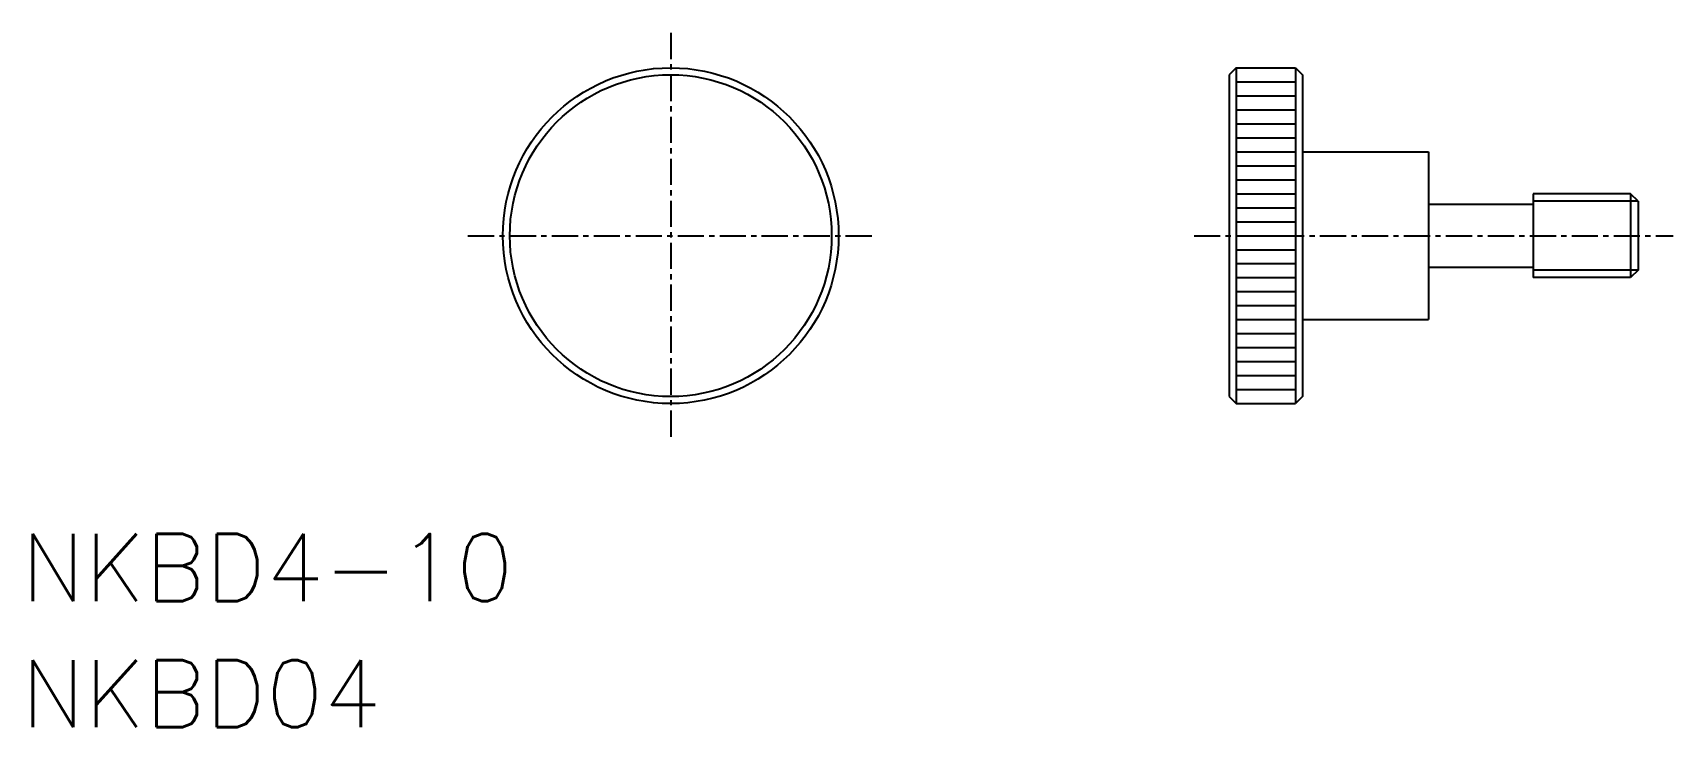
# Model space of a CAD drawing. Extents: x -30.4 to 47.8, y -23.4 to 9.7.
import ezdxf

# ---------------------------------------------------------------- set-up
doc = ezdxf.new("R2010")
doc.units = 0
doc.linetypes.add('CENTER', pattern=[2, 1.25, -0.25, 0.25, -0.25])
doc.layers.get('0').update_dxf_attribs({"linetype": 'CONTINUOUS'})
doc.layers.add('CENTER', color=1, linetype='CENTER')
doc.styles.get("Standard").update_dxf_attribs({"font": 'txt.shx', "bigfont": 'bigfont.shx'})

msp = doc.modelspace()

# ---------------------------------------------------------------- linework, layer by layer
at = {"color": 7, "linetype": 'CONTINUOUS'}
for p, q in [((26.938, 8), (26.605, 7.667)), ((26.938, 8), (29.771, 8)), ((26.938, 8), (26.938, -8)), ((26.938, 8), (29.771, 8)), ((29.771, 8), (30.105, 7.667)), ((29.771, 8), (29.771, -8)), ((26.605, 7.667), (26.605, -7.667)), ((26.938, 7.333), (29.771, 7.333)), ((30.105, 7.667), (30.105, -7.667)), ((26.938, 6.667), (29.771, 6.667)), ((26.938, 6), (29.771, 6)), ((26.938, 5.333), (29.771, 5.333)), ((26.938, 4.667), (29.771, 4.667)), ((26.938, 4), (29.771, 4)), ((30.105, 4), (36.105, 4)), ((36.105, 4), (36.105, -4)), ((26.938, 3.333), (29.771, 3.333)), ((26.938, 2.667), (29.771, 2.667)), ((26.938, 2), (29.771, 2)), ((41.105, 2), (41.105, -2)), ((45.744, 2), (41.105, 2)), ((46.105, 1.639), (45.744, 2)), ((45.744, 2), (45.744, -2)), ((46.105, 1.639), (46.105, -1.639)), ((26.938, 1.333), (29.771, 1.333)), ((36.105, 1.5), (41.105, 1.5)), ((26.938, 0.667), (29.771, 0.667)), ((26.938, 0), (29.771, 0)), ((26.938, -0.667), (29.771, -0.667)), ((26.938, -1.333), (29.771, -1.333)), ((36.105, -1.5), (41.105, -1.5)), ((26.938, -2), (29.771, -2)), ((45.744, -2), (41.105, -2)), ((46.105, -1.639), (45.744, -2)), ((26.938, -2.667), (29.771, -2.667)), ((26.938, -3.333), (29.771, -3.333)), ((26.938, -4), (29.771, -4)), ((26.938, -4.667), (29.771, -4.667)), ((30.105, -4), (36.105, -4)), ((26.938, -5.333), (29.771, -5.333)), ((26.938, -6), (29.771, -6)), ((26.938, -6.667), (29.771, -6.667)), ((26.605, -7.667), (26.938, -8)), ((26.938, -7.333), (29.771, -7.333)), ((30.105, -7.667), (29.771, -8)), ((26.938, -8), (29.771, -8))]:
    msp.add_line(p, q, dxfattribs=at)
at = {"color": 3, "linetype": 'CONTINUOUS'}
for p, q in [((46.105, 1.639), (41.105, 1.639)), ((46.105, -1.639), (41.105, -1.639))]:
    msp.add_line(p, q, dxfattribs=at)
at = {"color": 7, "linetype": 'CONTINUOUS'}
for radius in [8, 7.667]:
    msp.add_circle((0, 0), radius, dxfattribs=at)
at = {"layer": 'CENTER', "color": 1, "linetype": 'CENTER'}
for p, q in [((0, 9.667), (0, -9.667)), ((-9.667, 0), (9.667, 0)), ((24.938, 0), (47.771, 0))]:
    msp.add_line(p, q, dxfattribs=at)

# ---------------------------------------------------------------- texts
at = {"color": 7, "linetype": 'CONTINUOUS'}
for s, p in [('NKBD4-10', (-30.947, -17.412)), ('NKBD04', (-30.947, -23.419))]:
    msp.add_text(s, height=3.2, dxfattribs=at).set_placement(p)

doc.saveas('drawing.dxf')
